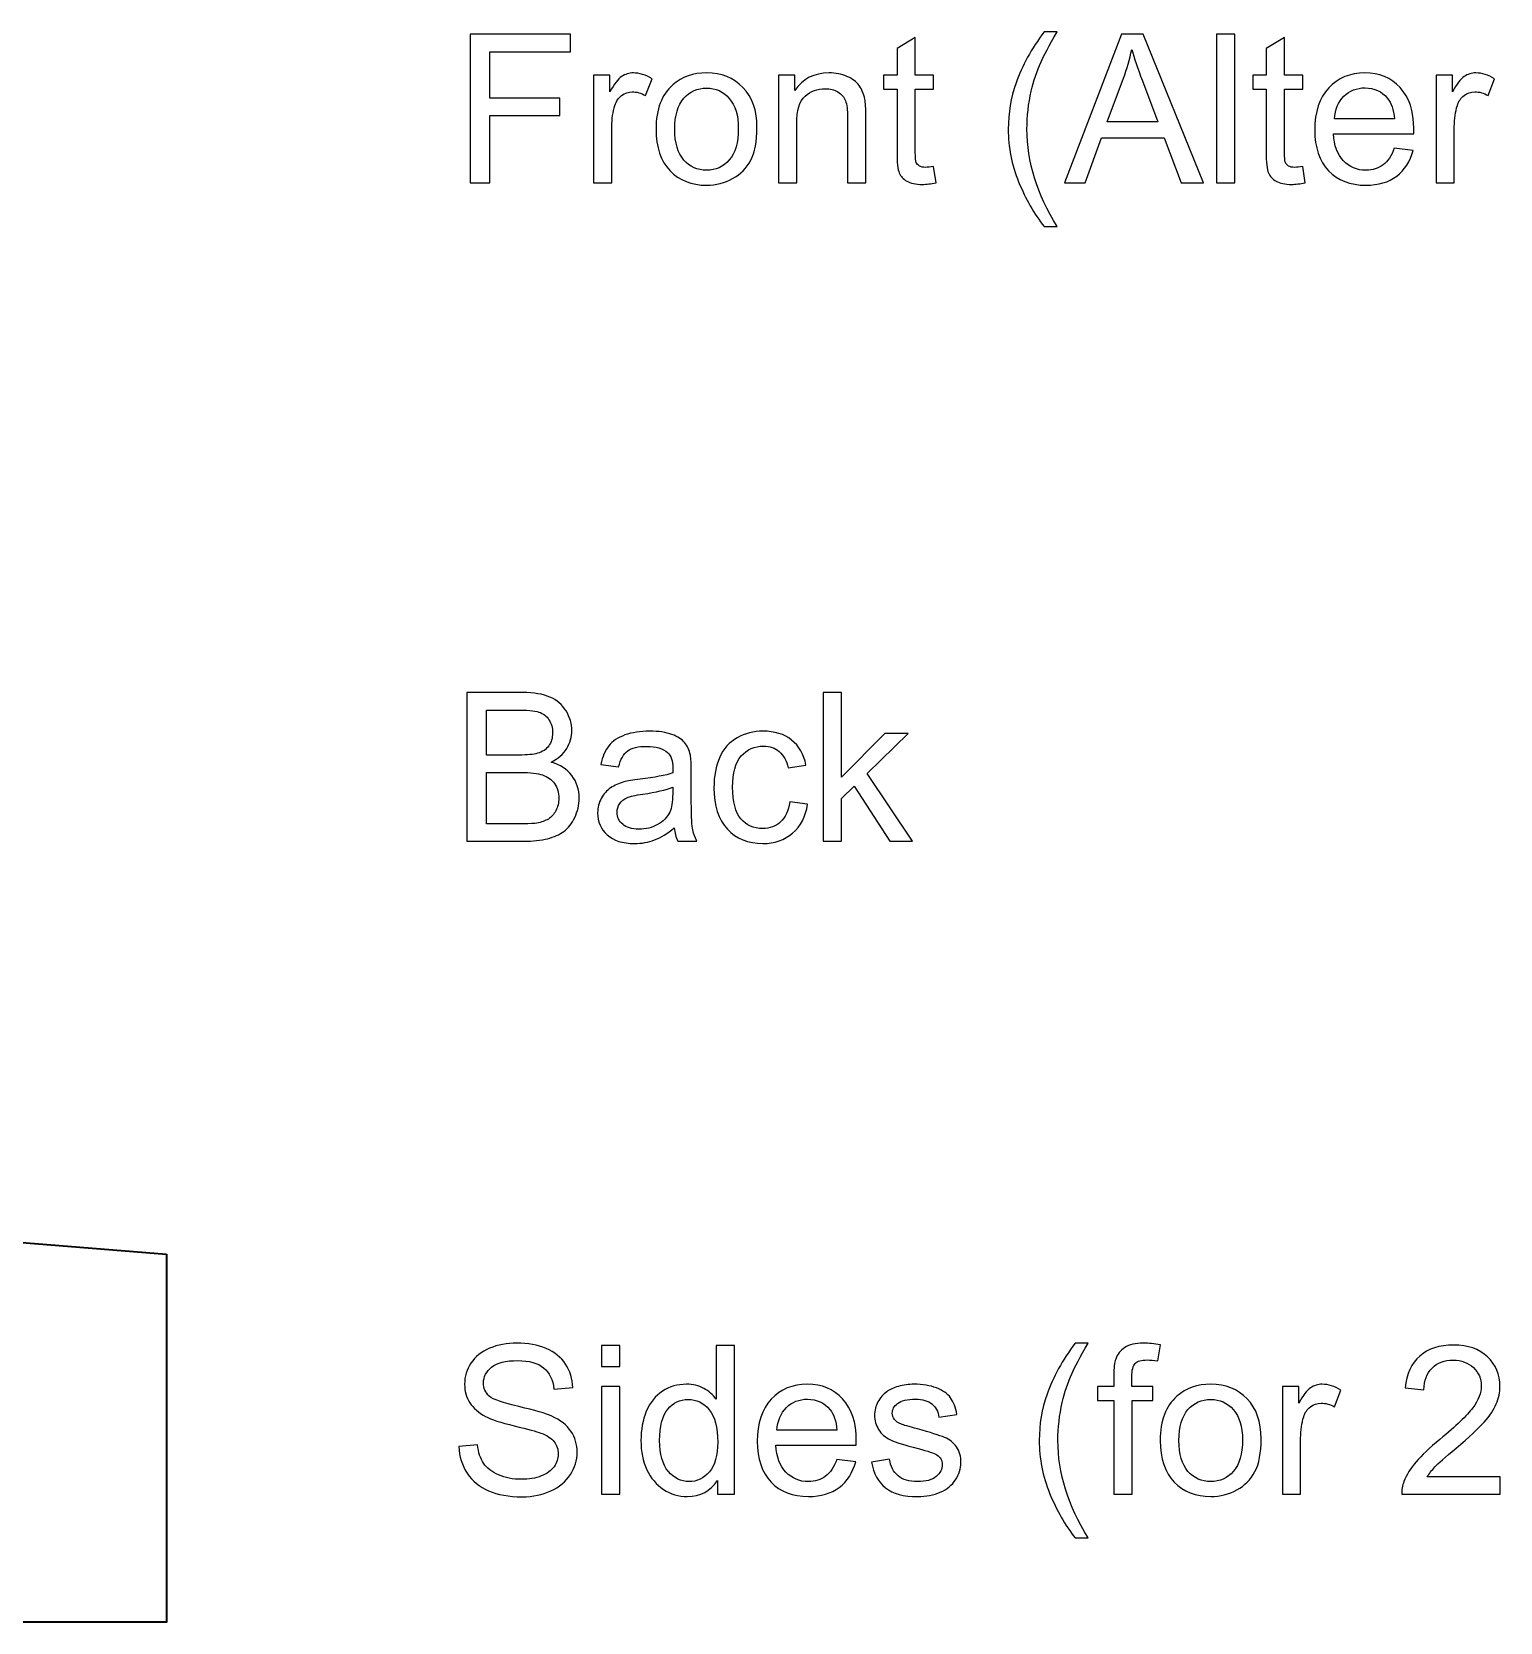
# Model space of a CAD drawing. Header units: millimetres. Extents: x 198 to 2216, y -826 to 151.
# Drawn here: x 1396.5 to 1576.1, y -235.8 to -41.2 of the extents above; entities that cross this region are included whole.
import ezdxf

# ---------------------------------------------------------------- set-up
doc = ezdxf.new("R2010")
doc.units = ezdxf.units.MM
doc.header["$MEASUREMENT"] = 0
doc.layers.add('Layer 1', color=7, linetype='Continuous')

msp = doc.modelspace()

# ---------------------------------------------------------------- linework, layer by layer
at = {"layer": 'Layer 1', "color": 250}
for points, knots in [([(1450.1503, -59.6979), (1450.1503, -59.6979), (1450.1503, -41.5115), (1450.1503, -41.5115), (1450.1503, -41.5115), (1462.4185, -41.5115), (1462.4185, -41.5115), (1462.4185, -41.5115), (1462.4185, -43.6451), (1462.4185, -43.6451), (1462.4185, -43.6451), (1452.5633, -43.6451), (1452.5633, -43.6451), (1452.5633, -43.6451), (1452.5633, -49.3093), (1452.5633, -49.3093), (1452.5633, -49.3093), (1461.0977, -49.3093), (1461.0977, -49.3093), (1461.0977, -49.3093), (1461.0977, -51.4429), (1461.0977, -51.4429), (1461.0977, -51.4429), (1452.5633, -51.4429), (1452.5633, -51.4429), (1452.5633, -51.4429), (1452.5633, -59.6979), (1452.5633, -59.6979), (1452.5633, -59.6979), (1450.1503, -59.6979), (1450.1503, -59.6979)], [0, 0, 0, 0, 0.1, 0.1, 0.1, 0.2, 0.2, 0.2, 0.3, 0.3, 0.3, 0.4, 0.4, 0.4, 0.5, 0.5, 0.5, 0.6, 0.6, 0.6, 0.7, 0.7, 0.7, 0.8, 0.8, 0.8, 0.9, 0.9, 0.9, 1, 1, 1, 1]), ([(1506.8219, -57.704), (1506.8219, -57.704), (1507.1267, -59.6767), (1507.1267, -59.6767), (1506.5002, -59.808), (1505.9371, -59.8757), (1505.4461, -59.8757), (1504.6375, -59.8757), (1504.011, -59.7487), (1503.5622, -59.4905), (1503.1177, -59.2322), (1502.8045, -58.8978), (1502.6224, -58.4787), (1502.4404, -58.0596), (1502.3515, -57.1791), (1502.3515, -55.8371), (1502.3515, -55.8371), (1502.3515, -48.2425), (1502.3515, -48.2425), (1502.3515, -48.2425), (1500.7005, -48.2425), (1500.7005, -48.2425), (1500.7005, -48.2425), (1500.7005, -46.5153), (1500.7005, -46.5153), (1500.7005, -46.5153), (1502.3515, -46.5153), (1502.3515, -46.5153), (1502.3515, -46.5153), (1502.3515, -43.2556), (1502.3515, -43.2556), (1502.3515, -43.2556), (1504.5867, -41.9137), (1504.5867, -41.9137), (1504.5867, -41.9137), (1504.5867, -46.5153), (1504.5867, -46.5153), (1504.5867, -46.5153), (1506.8219, -46.5153), (1506.8219, -46.5153), (1506.8219, -46.5153), (1506.8219, -48.2425), (1506.8219, -48.2425), (1506.8219, -48.2425), (1504.5867, -48.2425), (1504.5867, -48.2425), (1504.5867, -48.2425), (1504.5867, -55.9641), (1504.5867, -55.9641), (1504.5867, -56.6033), (1504.6248, -57.014), (1504.7052, -57.196), (1504.7814, -57.378), (1504.9084, -57.522), (1505.0862, -57.632), (1505.264, -57.7379), (1505.518, -57.7929), (1505.8482, -57.7929), (1506.0938, -57.7929), (1506.4197, -57.7633), (1506.8219, -57.704)], [0, 0, 0, 0, 0.05, 0.05, 0.05, 0.1, 0.1, 0.1, 0.15, 0.15, 0.15, 0.2, 0.2, 0.2, 0.25, 0.25, 0.25, 0.3, 0.3, 0.3, 0.35, 0.35, 0.35, 0.4, 0.4, 0.4, 0.45, 0.45, 0.45, 0.5, 0.5, 0.5, 0.55, 0.55, 0.55, 0.6, 0.6, 0.6, 0.65, 0.65, 0.65, 0.7, 0.7, 0.7, 0.75, 0.75, 0.75, 0.8, 0.8, 0.8, 0.85, 0.85, 0.85, 0.9, 0.9, 0.9, 0.95, 0.95, 0.95, 1, 1, 1, 1]), ([(1520.3517, -65.0319), (1519.124, -63.4783), (1518.0826, -61.6622), (1517.2317, -59.5794), (1516.3808, -57.4966), (1515.9575, -55.3376), (1515.9575, -53.1066), (1515.9575, -51.1381), (1516.275, -49.2543), (1516.91, -47.4551), (1517.6551, -45.3638), (1518.8023, -43.281), (1520.3517, -41.2067), (1520.3517, -41.2067), (1521.9519, -41.2067), (1521.9519, -41.2067), (1520.9528, -42.9254), (1520.2882, -44.1531), (1519.9665, -44.8897), (1519.4627, -46.0285), (1519.0648, -47.218), (1518.7769, -48.4584), (1518.4213, -50.0036), (1518.2435, -51.5572), (1518.2435, -53.1193), (1518.2435, -57.0944), (1519.4796, -61.0653), (1521.9519, -65.0319), (1521.9519, -65.0319), (1520.3517, -65.0319), (1520.3517, -65.0319)], [0, 0, 0, 0, 0.1, 0.1, 0.1, 0.2, 0.2, 0.2, 0.3, 0.3, 0.3, 0.4, 0.4, 0.4, 0.5, 0.5, 0.5, 0.6, 0.6, 0.6, 0.7, 0.7, 0.7, 0.8, 0.8, 0.8, 0.9, 0.9, 0.9, 1, 1, 1, 1]), ([(1522.8282, -59.6979), (1522.8282, -59.6979), (1529.8047, -41.5115), (1529.8047, -41.5115), (1529.8047, -41.5115), (1532.4506, -41.5115), (1532.4506, -41.5115), (1532.4506, -41.5115), (1539.8547, -59.6979), (1539.8547, -59.6979), (1539.8547, -59.6979), (1537.1157, -59.6979), (1537.1157, -59.6979), (1537.1157, -59.6979), (1535.0117, -54.1861), (1535.0117, -54.1861), (1535.0117, -54.1861), (1527.3536, -54.1861), (1527.3536, -54.1861), (1527.3536, -54.1861), (1525.3809, -59.6979), (1525.3809, -59.6979), (1525.3809, -59.6979), (1522.8282, -59.6979), (1522.8282, -59.6979)], [0, 0, 0, 0, 0.125, 0.125, 0.125, 0.25, 0.25, 0.25, 0.375, 0.375, 0.375, 0.5, 0.5, 0.5, 0.625, 0.625, 0.625, 0.75, 0.75, 0.75, 0.875, 0.875, 0.875, 1, 1, 1, 1]), ([(1541.4337, -59.6979), (1541.4337, -59.6979), (1541.4337, -41.5115), (1541.4337, -41.5115), (1541.4337, -41.5115), (1543.6689, -41.5115), (1543.6689, -41.5115), (1543.6689, -41.5115), (1543.6689, -59.6979), (1543.6689, -59.6979), (1543.6689, -59.6979), (1541.4337, -59.6979), (1541.4337, -59.6979)], [0, 0, 0, 0, 0.25, 0.25, 0.25, 0.5, 0.5, 0.5, 0.75, 0.75, 0.75, 1, 1, 1, 1]), ([(1551.9789, -57.704), (1551.9789, -57.704), (1552.2837, -59.6767), (1552.2837, -59.6767), (1551.6572, -59.808), (1551.0941, -59.8757), (1550.6031, -59.8757), (1549.7945, -59.8757), (1549.168, -59.7487), (1548.7192, -59.4905), (1548.2747, -59.2322), (1547.9615, -58.8978), (1547.7794, -58.4787), (1547.5974, -58.0596), (1547.5085, -57.1791), (1547.5085, -55.8371), (1547.5085, -55.8371), (1547.5085, -48.2425), (1547.5085, -48.2425), (1547.5085, -48.2425), (1545.8575, -48.2425), (1545.8575, -48.2425), (1545.8575, -48.2425), (1545.8575, -46.5153), (1545.8575, -46.5153), (1545.8575, -46.5153), (1547.5085, -46.5153), (1547.5085, -46.5153), (1547.5085, -46.5153), (1547.5085, -43.2556), (1547.5085, -43.2556), (1547.5085, -43.2556), (1549.7437, -41.9137), (1549.7437, -41.9137), (1549.7437, -41.9137), (1549.7437, -46.5153), (1549.7437, -46.5153), (1549.7437, -46.5153), (1551.9789, -46.5153), (1551.9789, -46.5153), (1551.9789, -46.5153), (1551.9789, -48.2425), (1551.9789, -48.2425), (1551.9789, -48.2425), (1549.7437, -48.2425), (1549.7437, -48.2425), (1549.7437, -48.2425), (1549.7437, -55.9641), (1549.7437, -55.9641), (1549.7437, -56.6033), (1549.7818, -57.014), (1549.8622, -57.196), (1549.9384, -57.378), (1550.0654, -57.522), (1550.2432, -57.632), (1550.421, -57.7379), (1550.675, -57.7929), (1551.0052, -57.7929), (1551.2508, -57.7929), (1551.5767, -57.7633), (1551.9789, -57.704)], [0, 0, 0, 0, 0.05, 0.05, 0.05, 0.1, 0.1, 0.1, 0.15, 0.15, 0.15, 0.2, 0.2, 0.2, 0.25, 0.25, 0.25, 0.3, 0.3, 0.3, 0.35, 0.35, 0.35, 0.4, 0.4, 0.4, 0.45, 0.45, 0.45, 0.5, 0.5, 0.5, 0.55, 0.55, 0.55, 0.6, 0.6, 0.6, 0.65, 0.65, 0.65, 0.7, 0.7, 0.7, 0.75, 0.75, 0.75, 0.8, 0.8, 0.8, 0.85, 0.85, 0.85, 0.9, 0.9, 0.9, 0.95, 0.95, 0.95, 1, 1, 1, 1]), ([(1528.0606, -52.2303), (1528.0606, -52.2303), (1534.2582, -52.2303), (1534.2582, -52.2303), (1534.2582, -52.2303), (1532.3617, -47.1884), (1532.3617, -47.1884), (1531.7902, -45.6559), (1531.3584, -44.3902), (1531.0578, -43.3911), (1530.808, -44.5764), (1530.4736, -45.7406), (1530.0545, -46.8921), (1530.0545, -46.8921), (1528.0606, -52.2303), (1528.0606, -52.2303)], [0, 0, 0, 0, 0.2, 0.2, 0.2, 0.4, 0.4, 0.4, 0.6, 0.6, 0.6, 0.8, 0.8, 0.8, 1, 1, 1, 1]), ([(1465.2337, -59.6979), (1465.2337, -59.6979), (1465.2337, -46.5153), (1465.2337, -46.5153), (1465.2337, -46.5153), (1467.2403, -46.5153), (1467.2403, -46.5153), (1467.2403, -46.5153), (1467.2403, -48.5346), (1467.2403, -48.5346), (1467.7525, -47.599), (1468.2267, -46.981), (1468.6627, -46.6846), (1469.0987, -46.3841), (1469.5771, -46.2359), (1470.0978, -46.2359), (1470.8513, -46.2359), (1471.6176, -46.473), (1472.3965, -46.9429), (1472.3965, -46.9429), (1471.6006, -49.0045), (1471.6006, -49.0045), (1471.0588, -48.6997), (1470.5169, -48.5473), (1469.975, -48.5473), (1469.4882, -48.5473), (1469.0522, -48.6955), (1468.6669, -48.9876), (1468.2817, -49.2797), (1468.0065, -49.6861), (1467.8414, -50.2068), (1467.5917, -50.9984), (1467.4689, -51.8662), (1467.4689, -52.8103), (1467.4689, -52.8103), (1467.4689, -59.6979), (1467.4689, -59.6979), (1467.4689, -59.6979), (1465.2337, -59.6979), (1465.2337, -59.6979)], [0, 0, 0, 0, 0.07692308, 0.07692308, 0.07692308, 0.15384615, 0.15384615, 0.15384615, 0.23076923, 0.23076923, 0.23076923, 0.30769231, 0.30769231, 0.30769231, 0.38461538, 0.38461538, 0.38461538, 0.46153846, 0.46153846, 0.46153846, 0.53846154, 0.53846154, 0.53846154, 0.61538462, 0.61538462, 0.61538462, 0.69230769, 0.69230769, 0.69230769, 0.76923077, 0.76923077, 0.76923077, 0.84615385, 0.84615385, 0.84615385, 0.92307692, 0.92307692, 0.92307692, 1, 1, 1, 1]), ([(1472.8791, -53.1066), (1472.8791, -50.6724), (1473.5564, -48.869), (1474.9153, -47.6964), (1476.0456, -46.7227), (1477.4299, -46.2359), (1479.0598, -46.2359), (1480.8674, -46.2359), (1482.3491, -46.8286), (1483.5005, -48.0139), (1484.6478, -49.195), (1485.2235, -50.8333), (1485.2235, -52.9203), (1485.2235, -54.6137), (1484.9695, -55.9429), (1484.4615, -56.9124), (1483.9535, -57.8818), (1483.2127, -58.6353), (1482.239, -59.173), (1481.2696, -59.7106), (1480.207, -59.9773), (1479.0598, -59.9773), (1477.214, -59.9773), (1475.7239, -59.3889), (1474.5851, -58.2078), (1473.4464, -57.0267), (1472.8791, -55.3249), (1472.8791, -53.1066)], [0, 0, 0, 0, 0.11111111, 0.11111111, 0.11111111, 0.22222222, 0.22222222, 0.22222222, 0.33333333, 0.33333333, 0.33333333, 0.44444444, 0.44444444, 0.44444444, 0.55555556, 0.55555556, 0.55555556, 0.66666667, 0.66666667, 0.66666667, 0.77777778, 0.77777778, 0.77777778, 0.88888889, 0.88888889, 0.88888889, 1, 1, 1, 1]), ([(1487.8439, -59.6979), (1487.8439, -59.6979), (1487.8439, -46.5153), (1487.8439, -46.5153), (1487.8439, -46.5153), (1489.8505, -46.5153), (1489.8505, -46.5153), (1489.8505, -46.5153), (1489.8505, -48.3864), (1489.8505, -48.3864), (1490.8157, -46.9513), (1492.2127, -46.2359), (1494.0373, -46.2359), (1494.8331, -46.2359), (1495.5613, -46.3798), (1496.2259, -46.6635), (1496.8905, -46.9471), (1497.3901, -47.3239), (1497.7203, -47.7853), (1498.0505, -48.2467), (1498.2833, -48.7971), (1498.4145, -49.4321), (1498.495, -49.8469), (1498.5373, -50.5708), (1498.5373, -51.6038), (1498.5373, -51.6038), (1498.5373, -59.6979), (1498.5373, -59.6979), (1498.5373, -59.6979), (1496.3021, -59.6979), (1496.3021, -59.6979), (1496.3021, -59.6979), (1496.3021, -51.6884), (1496.3021, -51.6884), (1496.3021, -50.7783), (1496.2174, -50.0967), (1496.0439, -49.648), (1495.8703, -49.1992), (1495.5613, -48.8394), (1495.121, -48.5685), (1494.6807, -48.3018), (1494.16, -48.1663), (1493.5674, -48.1663), (1492.6191, -48.1663), (1491.8021, -48.4669), (1491.112, -49.0722), (1490.422, -49.6734), (1490.0791, -50.8206), (1490.0791, -52.5055), (1490.0791, -52.5055), (1490.0791, -59.6979), (1490.0791, -59.6979), (1490.0791, -59.6979), (1487.8439, -59.6979), (1487.8439, -59.6979)], [0, 0, 0, 0, 0.05555556, 0.05555556, 0.05555556, 0.11111111, 0.11111111, 0.11111111, 0.16666667, 0.16666667, 0.16666667, 0.22222222, 0.22222222, 0.22222222, 0.27777778, 0.27777778, 0.27777778, 0.33333333, 0.33333333, 0.33333333, 0.38888889, 0.38888889, 0.38888889, 0.44444444, 0.44444444, 0.44444444, 0.5, 0.5, 0.5, 0.55555556, 0.55555556, 0.55555556, 0.61111111, 0.61111111, 0.61111111, 0.66666667, 0.66666667, 0.66666667, 0.72222222, 0.72222222, 0.72222222, 0.77777778, 0.77777778, 0.77777778, 0.83333333, 0.83333333, 0.83333333, 0.88888889, 0.88888889, 0.88888889, 0.94444444, 0.94444444, 0.94444444, 1, 1, 1, 1]), ([(1563.1761, -55.4307), (1563.1761, -55.4307), (1565.4875, -55.7355), (1565.4875, -55.7355), (1565.1277, -57.0775), (1564.4546, -58.1231), (1563.4724, -58.8639), (1562.4903, -59.6048), (1561.2372, -59.9773), (1559.709, -59.9773), (1557.7871, -59.9773), (1556.2631, -59.3846), (1555.137, -58.1993), (1554.0109, -57.0182), (1553.4479, -55.3545), (1553.4479, -53.2167), (1553.4479, -51.0069), (1554.0152, -49.2881), (1555.1539, -48.0689), (1556.2927, -46.8455), (1557.7701, -46.2359), (1559.5862, -46.2359), (1561.3431, -46.2359), (1562.7782, -46.8328), (1563.8915, -48.0308), (1565.0049, -49.2289), (1565.5637, -50.9137), (1565.5637, -53.0854), (1565.5637, -53.2167), (1565.5595, -53.4156), (1565.551, -53.6781), (1565.551, -53.6781), (1555.7339, -53.6781), (1555.7339, -53.6781), (1555.8186, -55.1217), (1556.225, -56.2308), (1556.9616, -56.997), (1557.6939, -57.7633), (1558.6126, -58.1485), (1559.709, -58.1485), (1560.526, -58.1485), (1561.2245, -57.9326), (1561.8003, -57.5008), (1562.3802, -57.069), (1562.8374, -56.379), (1563.1761, -55.4307)], [0, 0, 0, 0, 0.06666667, 0.06666667, 0.06666667, 0.13333333, 0.13333333, 0.13333333, 0.2, 0.2, 0.2, 0.26666667, 0.26666667, 0.26666667, 0.33333333, 0.33333333, 0.33333333, 0.4, 0.4, 0.4, 0.46666667, 0.46666667, 0.46666667, 0.53333333, 0.53333333, 0.53333333, 0.6, 0.6, 0.6, 0.66666667, 0.66666667, 0.66666667, 0.73333333, 0.73333333, 0.73333333, 0.8, 0.8, 0.8, 0.86666667, 0.86666667, 0.86666667, 0.93333333, 0.93333333, 0.93333333, 1, 1, 1, 1]), ([(1568.2857, -59.6979), (1568.2857, -59.6979), (1568.2857, -46.5153), (1568.2857, -46.5153), (1568.2857, -46.5153), (1570.2923, -46.5153), (1570.2923, -46.5153), (1570.2923, -46.5153), (1570.2923, -48.5346), (1570.2923, -48.5346), (1570.8045, -47.599), (1571.2787, -46.981), (1571.7147, -46.6846), (1572.1507, -46.3841), (1572.6291, -46.2359), (1573.1498, -46.2359), (1573.9033, -46.2359), (1574.6696, -46.473), (1575.4485, -46.9429), (1575.4485, -46.9429), (1574.6526, -49.0045), (1574.6526, -49.0045), (1574.1108, -48.6997), (1573.5689, -48.5473), (1573.027, -48.5473), (1572.5402, -48.5473), (1572.1042, -48.6955), (1571.7189, -48.9876), (1571.3337, -49.2797), (1571.0585, -49.6861), (1570.8934, -50.2068), (1570.6437, -50.9984), (1570.5209, -51.8662), (1570.5209, -52.8103), (1570.5209, -52.8103), (1570.5209, -59.6979), (1570.5209, -59.6979), (1570.5209, -59.6979), (1568.2857, -59.6979), (1568.2857, -59.6979)], [0, 0, 0, 0, 0.07692308, 0.07692308, 0.07692308, 0.15384615, 0.15384615, 0.15384615, 0.23076923, 0.23076923, 0.23076923, 0.30769231, 0.30769231, 0.30769231, 0.38461538, 0.38461538, 0.38461538, 0.46153846, 0.46153846, 0.46153846, 0.53846154, 0.53846154, 0.53846154, 0.61538462, 0.61538462, 0.61538462, 0.69230769, 0.69230769, 0.69230769, 0.76923077, 0.76923077, 0.76923077, 0.84615385, 0.84615385, 0.84615385, 0.92307692, 0.92307692, 0.92307692, 1, 1, 1, 1]), ([(1475.1651, -53.1108), (1475.1651, -54.7957), (1475.5334, -56.0572), (1476.27, -56.8912), (1477.0108, -57.7294), (1477.9379, -58.1485), (1479.0598, -58.1485), (1480.1689, -58.1485), (1481.0918, -57.7294), (1481.8326, -56.887), (1482.5692, -56.0445), (1482.9375, -54.7618), (1482.9375, -53.0389), (1482.9375, -51.4133), (1482.565, -50.1814), (1481.8241, -49.3474), (1481.0833, -48.5092), (1480.1604, -48.0901), (1479.0598, -48.0901), (1477.9379, -48.0901), (1477.0108, -48.505), (1476.27, -49.3389), (1475.5334, -50.1729), (1475.1651, -51.4302), (1475.1651, -53.1108)], [0, 0, 0, 0, 0.125, 0.125, 0.125, 0.25, 0.25, 0.25, 0.375, 0.375, 0.375, 0.5, 0.5, 0.5, 0.625, 0.625, 0.625, 0.75, 0.75, 0.75, 0.875, 0.875, 0.875, 1, 1, 1, 1]), ([(1555.8609, -51.8493), (1555.8609, -51.8493), (1563.2015, -51.8493), (1563.2015, -51.8493), (1563.1041, -50.7402), (1562.8205, -49.9104), (1562.3591, -49.3559), (1561.6521, -48.4965), (1560.7292, -48.0647), (1559.5989, -48.0647), (1558.5745, -48.0647), (1557.7151, -48.4076), (1557.0166, -49.0934), (1556.3223, -49.7792), (1555.9371, -50.6978), (1555.8609, -51.8493)], [0, 0, 0, 0, 0.2, 0.2, 0.2, 0.4, 0.4, 0.4, 0.6, 0.6, 0.6, 0.8, 0.8, 0.8, 1, 1, 1, 1]), ([(1449.7269, -140.2354), (1449.7269, -140.2354), (1449.7269, -122.049), (1449.7269, -122.049), (1449.7269, -122.049), (1456.551, -122.049), (1456.551, -122.049), (1457.9396, -122.049), (1459.0529, -122.231), (1459.8954, -122.5993), (1460.7336, -122.9676), (1461.3897, -123.5349), (1461.8639, -124.3011), (1462.3422, -125.0631), (1462.5793, -125.8632), (1462.5793, -126.7014), (1462.5793, -127.4761), (1462.3676, -128.2085), (1461.9485, -128.8943), (1461.5294, -129.5801), (1460.8944, -130.1347), (1460.0435, -130.558), (1461.1442, -130.8797), (1461.9909, -131.4301), (1462.5793, -132.209), (1463.172, -132.9837), (1463.4683, -133.9023), (1463.4683, -134.9607), (1463.4683, -135.8158), (1463.2863, -136.6074), (1462.9264, -137.3398), (1462.5666, -138.0722), (1462.1221, -138.6352), (1461.5929, -139.0331), (1461.0638, -139.4268), (1460.3991, -139.7274), (1459.6033, -139.9306), (1458.8032, -140.1338), (1457.8253, -140.2354), (1456.6653, -140.2354), (1456.6653, -140.2354), (1449.7269, -140.2354), (1449.7269, -140.2354)], [0, 0, 0, 0, 0.07142857, 0.07142857, 0.07142857, 0.14285714, 0.14285714, 0.14285714, 0.21428571, 0.21428571, 0.21428571, 0.28571429, 0.28571429, 0.28571429, 0.35714286, 0.35714286, 0.35714286, 0.42857143, 0.42857143, 0.42857143, 0.5, 0.5, 0.5, 0.57142857, 0.57142857, 0.57142857, 0.64285714, 0.64285714, 0.64285714, 0.71428571, 0.71428571, 0.71428571, 0.78571429, 0.78571429, 0.78571429, 0.85714286, 0.85714286, 0.85714286, 0.92857143, 0.92857143, 0.92857143, 1, 1, 1, 1]), ([(1493.326, -140.2354), (1493.326, -140.2354), (1493.326, -122.049), (1493.326, -122.049), (1493.326, -122.049), (1495.5612, -122.049), (1495.5612, -122.049), (1495.5612, -122.049), (1495.5612, -132.408), (1495.5612, -132.408), (1495.5612, -132.408), (1500.8444, -127.0528), (1500.8444, -127.0528), (1500.8444, -127.0528), (1503.7315, -127.0528), (1503.7315, -127.0528), (1503.7315, -127.0528), (1498.7023, -131.9508), (1498.7023, -131.9508), (1498.7023, -131.9508), (1504.2395, -140.2354), (1504.2395, -140.2354), (1504.2395, -140.2354), (1501.4878, -140.2354), (1501.4878, -140.2354), (1501.4878, -140.2354), (1497.1106, -133.5002), (1497.1106, -133.5002), (1497.1106, -133.5002), (1495.5612, -135.0072), (1495.5612, -135.0072), (1495.5612, -135.0072), (1495.5612, -140.2354), (1495.5612, -140.2354), (1495.5612, -140.2354), (1493.326, -140.2354), (1493.326, -140.2354)], [0, 0, 0, 0, 0.08333333, 0.08333333, 0.08333333, 0.16666667, 0.16666667, 0.16666667, 0.25, 0.25, 0.25, 0.33333333, 0.33333333, 0.33333333, 0.41666667, 0.41666667, 0.41666667, 0.5, 0.5, 0.5, 0.58333333, 0.58333333, 0.58333333, 0.66666667, 0.66666667, 0.66666667, 0.75, 0.75, 0.75, 0.83333333, 0.83333333, 0.83333333, 0.91666667, 0.91666667, 0.91666667, 1, 1, 1, 1]), ([(1452.1399, -129.6944), (1452.1399, -129.6944), (1456.0727, -129.6944), (1456.0727, -129.6944), (1457.1395, -129.6944), (1457.9057, -129.6224), (1458.3671, -129.4827), (1458.981, -129.3007), (1459.4424, -128.9959), (1459.7514, -128.5726), (1460.0605, -128.1492), (1460.2171, -127.6201), (1460.2171, -126.9808), (1460.2171, -126.3755), (1460.0732, -125.8421), (1459.7811, -125.3849), (1459.4932, -124.9234), (1459.0783, -124.6059), (1458.5407, -124.4366), (1458.0031, -124.2673), (1457.0802, -124.1826), (1455.7763, -124.1826), (1455.7763, -124.1826), (1452.1399, -124.1826), (1452.1399, -124.1826), (1452.1399, -124.1826), (1452.1399, -129.6944), (1452.1399, -129.6944)], [0, 0, 0, 0, 0.11111111, 0.11111111, 0.11111111, 0.22222222, 0.22222222, 0.22222222, 0.33333333, 0.33333333, 0.33333333, 0.44444444, 0.44444444, 0.44444444, 0.55555556, 0.55555556, 0.55555556, 0.66666667, 0.66666667, 0.66666667, 0.77777778, 0.77777778, 0.77777778, 0.88888889, 0.88888889, 0.88888889, 1, 1, 1, 1]), ([(1475.1015, -138.5844), (1474.2718, -139.2914), (1473.4717, -139.7867), (1472.7054, -140.0788), (1471.9392, -140.3709), (1471.1179, -140.5148), (1470.2374, -140.5148), (1468.7896, -140.5148), (1467.6762, -140.1634), (1466.8973, -139.4565), (1466.1184, -138.7537), (1465.7289, -137.852), (1465.7289, -136.7556), (1465.7289, -136.1121), (1465.8771, -135.5237), (1466.1692, -134.9903), (1466.4655, -134.4569), (1466.8507, -134.0336), (1467.3249, -133.7118), (1467.8032, -133.3901), (1468.3366, -133.1446), (1468.9335, -132.9795), (1469.3738, -132.8652), (1470.0384, -132.7551), (1470.9232, -132.645), (1472.7266, -132.4334), (1474.0601, -132.1751), (1474.911, -131.8788), (1474.9195, -131.574), (1474.9237, -131.3793), (1474.9237, -131.2988), (1474.9237, -130.3929), (1474.712, -129.7537), (1474.2887, -129.3811), (1473.7172, -128.8774), (1472.8663, -128.6276), (1471.7402, -128.6276), (1470.6861, -128.6276), (1469.9072, -128.8139), (1469.4077, -129.1822), (1468.9039, -129.5505), (1468.5356, -130.2024), (1468.2943, -131.1422), (1468.2943, -131.1422), (1466.1099, -130.8374), (1466.1099, -130.8374), (1466.3089, -129.9018), (1466.6348, -129.1441), (1467.092, -128.5683), (1467.5492, -127.9926), (1468.2096, -127.5523), (1469.0732, -127.2391), (1469.9326, -126.93), (1470.9359, -126.7734), (1472.0704, -126.7734), (1473.1965, -126.7734), (1474.1151, -126.9046), (1474.8221, -127.1713), (1475.5248, -127.438), (1476.0455, -127.7682), (1476.3757, -128.1704), (1476.7059, -128.5726), (1476.9388, -129.0806), (1477.0742, -129.6944), (1477.1462, -130.0754), (1477.1843, -130.7612), (1477.1843, -131.7476), (1477.1843, -131.7476), (1477.1843, -134.7109), (1477.1843, -134.7109), (1477.1843, -136.781), (1477.2309, -138.0891), (1477.324, -138.6437), (1477.4129, -139.1982), (1477.5992, -139.7274), (1477.8701, -140.2354), (1477.8701, -140.2354), (1475.5333, -140.2354), (1475.5333, -140.2354), (1475.3089, -139.7655), (1475.165, -139.2152), (1475.1015, -138.5844)], [0, 0, 0, 0, 0.03703704, 0.03703704, 0.03703704, 0.07407407, 0.07407407, 0.07407407, 0.11111111, 0.11111111, 0.11111111, 0.14814815, 0.14814815, 0.14814815, 0.18518519, 0.18518519, 0.18518519, 0.22222222, 0.22222222, 0.22222222, 0.25925926, 0.25925926, 0.25925926, 0.2962963, 0.2962963, 0.2962963, 0.33333333, 0.33333333, 0.33333333, 0.37037037, 0.37037037, 0.37037037, 0.40740741, 0.40740741, 0.40740741, 0.44444444, 0.44444444, 0.44444444, 0.48148148, 0.48148148, 0.48148148, 0.51851852, 0.51851852, 0.51851852, 0.55555556, 0.55555556, 0.55555556, 0.59259259, 0.59259259, 0.59259259, 0.62962963, 0.62962963, 0.62962963, 0.66666667, 0.66666667, 0.66666667, 0.7037037, 0.7037037, 0.7037037, 0.74074074, 0.74074074, 0.74074074, 0.77777778, 0.77777778, 0.77777778, 0.81481481, 0.81481481, 0.81481481, 0.85185185, 0.85185185, 0.85185185, 0.88888889, 0.88888889, 0.88888889, 0.92592593, 0.92592593, 0.92592593, 0.96296296, 0.96296296, 0.96296296, 1, 1, 1, 1]), ([(1489.2281, -135.4094), (1489.2281, -135.4094), (1491.4125, -135.7142), (1491.4125, -135.7142), (1491.1712, -137.217), (1490.5616, -138.3897), (1489.5752, -139.2406), (1488.5889, -140.0915), (1487.3739, -140.5148), (1485.9388, -140.5148), (1484.1396, -140.5148), (1482.6918, -139.9264), (1481.5996, -138.7495), (1480.5032, -137.5726), (1479.9571, -135.8878), (1479.9571, -133.6949), (1479.9571, -132.2725), (1480.1942, -131.0321), (1480.6641, -129.9653), (1481.134, -128.9028), (1481.8494, -128.1027), (1482.8146, -127.5735), (1483.7756, -127.0401), (1484.8212, -126.7734), (1485.9557, -126.7734), (1487.3824, -126.7734), (1488.555, -127.1332), (1489.4609, -127.8571), (1490.3711, -128.581), (1490.9553, -129.6097), (1491.2093, -130.939), (1491.2093, -130.939), (1489.0503, -131.2692), (1489.0503, -131.2692), (1488.8429, -130.3844), (1488.4788, -129.7198), (1487.9496, -129.2711), (1487.4247, -128.8266), (1486.7897, -128.6022), (1486.0446, -128.6022), (1484.9186, -128.6022), (1484.0042, -129.0044), (1483.2972, -129.8087), (1482.5945, -130.6173), (1482.2431, -131.8873), (1482.2431, -133.6314), (1482.2431, -135.4009), (1482.5818, -136.6836), (1483.2591, -137.4837), (1483.9407, -138.2838), (1484.8254, -138.686), (1485.9134, -138.686), (1486.7939, -138.686), (1487.5263, -138.4193), (1488.1105, -137.8817), (1488.6989, -137.3483), (1489.0715, -136.5228), (1489.2281, -135.4094)], [0, 0, 0, 0, 0.05263158, 0.05263158, 0.05263158, 0.10526316, 0.10526316, 0.10526316, 0.15789474, 0.15789474, 0.15789474, 0.21052632, 0.21052632, 0.21052632, 0.26315789, 0.26315789, 0.26315789, 0.31578947, 0.31578947, 0.31578947, 0.36842105, 0.36842105, 0.36842105, 0.42105263, 0.42105263, 0.42105263, 0.47368421, 0.47368421, 0.47368421, 0.52631579, 0.52631579, 0.52631579, 0.57894737, 0.57894737, 0.57894737, 0.63157895, 0.63157895, 0.63157895, 0.68421053, 0.68421053, 0.68421053, 0.73684211, 0.73684211, 0.73684211, 0.78947368, 0.78947368, 0.78947368, 0.84210526, 0.84210526, 0.84210526, 0.89473684, 0.89473684, 0.89473684, 0.94736842, 0.94736842, 0.94736842, 1, 1, 1, 1]), ([(1452.1399, -138.1018), (1452.1399, -138.1018), (1456.6696, -138.1018), (1456.6696, -138.1018), (1457.4485, -138.1018), (1457.9946, -138.0722), (1458.3121, -138.0129), (1458.8624, -137.9155), (1459.3281, -137.7504), (1459.7006, -137.5176), (1460.0732, -137.2848), (1460.378, -136.9461), (1460.6193, -136.5016), (1460.8606, -136.0571), (1460.9791, -135.5449), (1460.9791, -134.9649), (1460.9791, -134.2833), (1460.8055, -133.6949), (1460.4542, -133.1911), (1460.107, -132.6874), (1459.6244, -132.336), (1459.0064, -132.1328), (1458.3925, -131.9296), (1457.5035, -131.828), (1456.3478, -131.828), (1456.3478, -131.828), (1452.1399, -131.828), (1452.1399, -131.828), (1452.1399, -131.828), (1452.1399, -138.1018), (1452.1399, -138.1018)], [0, 0, 0, 0, 0.1, 0.1, 0.1, 0.2, 0.2, 0.2, 0.3, 0.3, 0.3, 0.4, 0.4, 0.4, 0.5, 0.5, 0.5, 0.6, 0.6, 0.6, 0.7, 0.7, 0.7, 0.8, 0.8, 0.8, 0.9, 0.9, 0.9, 1, 1, 1, 1]), ([(1474.9237, -133.6314), (1474.1109, -133.9616), (1472.8917, -134.241), (1471.2661, -134.4696), (1470.3432, -134.6008), (1469.6913, -134.749), (1469.3103, -134.9141), (1468.9293, -135.0792), (1468.6372, -135.3205), (1468.4298, -135.6338), (1468.2223, -135.9513), (1468.1165, -136.3026), (1468.1165, -136.6921), (1468.1165, -137.2805), (1468.3409, -137.7758), (1468.7938, -138.1695), (1469.2468, -138.5632), (1469.9072, -138.7622), (1470.775, -138.7622), (1471.6344, -138.7622), (1472.4006, -138.5759), (1473.0737, -138.1992), (1473.7426, -137.8266), (1474.2379, -137.3144), (1474.5512, -136.6667), (1474.7925, -136.1629), (1474.911, -135.4221), (1474.911, -134.4442), (1474.911, -134.4442), (1474.9237, -133.6314), (1474.9237, -133.6314)], [0, 0, 0, 0, 0.1, 0.1, 0.1, 0.2, 0.2, 0.2, 0.3, 0.3, 0.3, 0.4, 0.4, 0.4, 0.5, 0.5, 0.5, 0.6, 0.6, 0.6, 0.7, 0.7, 0.7, 0.8, 0.8, 0.8, 0.9, 0.9, 0.9, 1, 1, 1, 1]), ([(1448.7715, -214.293), (1448.7715, -214.293), (1451.0321, -214.0898), (1451.0321, -214.0898), (1451.1379, -215.0042), (1451.3877, -215.7535), (1451.7814, -216.3419), (1452.1751, -216.9261), (1452.7847, -217.4003), (1453.6102, -217.7643), (1454.4357, -218.1242), (1455.367, -218.3062), (1456.4, -218.3062), (1457.3186, -218.3062), (1458.1272, -218.1707), (1458.8299, -217.8956), (1459.5326, -217.6204), (1460.0533, -217.2436), (1460.3962, -216.7653), (1460.7391, -216.2869), (1460.9127, -215.7662), (1460.9127, -215.2074), (1460.9127, -214.6401), (1460.7476, -214.1448), (1460.4174, -213.7173), (1460.0872, -213.2939), (1459.5411, -212.9383), (1458.7791, -212.6462), (1458.2923, -212.46), (1457.2128, -212.1636), (1455.5406, -211.7615), (1453.8684, -211.3593), (1452.7, -210.9825), (1452.0312, -210.6269), (1451.1633, -210.1697), (1450.5199, -209.6025), (1450.0965, -208.9294), (1449.669, -208.2563), (1449.4573, -207.4985), (1449.4573, -206.6645), (1449.4573, -205.7417), (1449.7198, -204.8823), (1450.2405, -204.0864), (1450.7612, -203.2863), (1451.5189, -202.681), (1452.5222, -202.2661), (1453.5213, -201.8512), (1454.6347, -201.6438), (1455.8581, -201.6438), (1457.2043, -201.6438), (1458.3939, -201.8597), (1459.4226, -202.2957), (1460.4513, -202.7275), (1461.2429, -203.3668), (1461.7975, -204.2134), (1462.352, -205.0559), (1462.6484, -206.0126), (1462.6907, -207.0794), (1462.6907, -207.0794), (1460.3793, -207.2572), (1460.3793, -207.2572), (1460.2565, -206.11), (1459.8374, -205.2421), (1459.122, -204.6579), (1458.4066, -204.0695), (1457.3482, -203.7774), (1455.9512, -203.7774), (1454.495, -203.7774), (1453.4324, -204.0441), (1452.7678, -204.5775), (1452.1031, -205.1109), (1451.7687, -205.7544), (1451.7687, -206.5079), (1451.7687, -207.1598), (1452.0058, -207.6975), (1452.4757, -208.1208), (1452.9413, -208.5399), (1454.1478, -208.9759), (1456.1036, -209.4162), (1458.0594, -209.8607), (1459.4014, -210.2459), (1460.1295, -210.5761), (1461.1836, -211.063), (1461.9668, -211.6768), (1462.4706, -212.4261), (1462.9743, -213.1712), (1463.2241, -214.0305), (1463.2241, -215.0042), (1463.2241, -215.9736), (1462.9489, -216.8796), (1462.3944, -217.7347), (1461.8398, -218.5898), (1461.0482, -219.2545), (1460.011, -219.7286), (1458.9738, -220.2027), (1457.8097, -220.4398), (1456.51, -220.4398), (1454.8675, -220.4398), (1453.4917, -220.1985), (1452.3825, -219.7201), (1451.2692, -219.2418), (1450.4013, -218.5221), (1449.7706, -217.5569), (1449.1356, -216.5959), (1448.8054, -215.508), (1448.7715, -214.293)], [0, 0, 0, 0, 0.02857143, 0.02857143, 0.02857143, 0.05714286, 0.05714286, 0.05714286, 0.08571429, 0.08571429, 0.08571429, 0.11428571, 0.11428571, 0.11428571, 0.14285714, 0.14285714, 0.14285714, 0.17142857, 0.17142857, 0.17142857, 0.2, 0.2, 0.2, 0.22857143, 0.22857143, 0.22857143, 0.25714286, 0.25714286, 0.25714286, 0.28571429, 0.28571429, 0.28571429, 0.31428571, 0.31428571, 0.31428571, 0.34285714, 0.34285714, 0.34285714, 0.37142857, 0.37142857, 0.37142857, 0.4, 0.4, 0.4, 0.42857143, 0.42857143, 0.42857143, 0.45714286, 0.45714286, 0.45714286, 0.48571429, 0.48571429, 0.48571429, 0.51428571, 0.51428571, 0.51428571, 0.54285714, 0.54285714, 0.54285714, 0.57142857, 0.57142857, 0.57142857, 0.6, 0.6, 0.6, 0.62857143, 0.62857143, 0.62857143, 0.65714286, 0.65714286, 0.65714286, 0.68571429, 0.68571429, 0.68571429, 0.71428571, 0.71428571, 0.71428571, 0.74285714, 0.74285714, 0.74285714, 0.77142857, 0.77142857, 0.77142857, 0.8, 0.8, 0.8, 0.82857143, 0.82857143, 0.82857143, 0.85714286, 0.85714286, 0.85714286, 0.88571429, 0.88571429, 0.88571429, 0.91428571, 0.91428571, 0.91428571, 0.94285714, 0.94285714, 0.94285714, 0.97142857, 0.97142857, 0.97142857, 1, 1, 1, 1]), ([(1466.2213, -204.4886), (1466.2213, -204.4886), (1466.2213, -201.9486), (1466.2213, -201.9486), (1466.2213, -201.9486), (1468.4565, -201.9486), (1468.4565, -201.9486), (1468.4565, -201.9486), (1468.4565, -204.4886), (1468.4565, -204.4886), (1468.4565, -204.4886), (1466.2213, -204.4886), (1466.2213, -204.4886)], [0, 0, 0, 0, 0.25, 0.25, 0.25, 0.5, 0.5, 0.5, 0.75, 0.75, 0.75, 1, 1, 1, 1]), ([(1480.3733, -220.135), (1480.3733, -220.135), (1480.3733, -218.4628), (1480.3733, -218.4628), (1479.5393, -219.7625), (1478.3117, -220.4144), (1476.6903, -220.4144), (1475.6404, -220.4144), (1474.6752, -220.1265), (1473.7989, -219.5466), (1472.9184, -218.9708), (1472.2368, -218.1623), (1471.75, -217.1293), (1471.2674, -216.0922), (1471.0261, -214.9026), (1471.0261, -213.5564), (1471.0261, -212.2441), (1471.2462, -211.0545), (1471.6823, -209.9835), (1472.1225, -208.9167), (1472.7787, -208.0954), (1473.655, -207.5281), (1474.5271, -206.9566), (1475.5092, -206.673), (1476.5887, -206.673), (1477.3846, -206.673), (1478.0915, -206.8423), (1478.7096, -207.1768), (1479.3277, -207.5112), (1479.8314, -207.9515), (1480.2209, -208.4891), (1480.2209, -208.4891), (1480.2209, -201.9486), (1480.2209, -201.9486), (1480.2209, -201.9486), (1482.4561, -201.9486), (1482.4561, -201.9486), (1482.4561, -201.9486), (1482.4561, -220.135), (1482.4561, -220.135), (1482.4561, -220.135), (1480.3733, -220.135), (1480.3733, -220.135)], [0, 0, 0, 0, 0.07142857, 0.07142857, 0.07142857, 0.14285714, 0.14285714, 0.14285714, 0.21428571, 0.21428571, 0.21428571, 0.28571429, 0.28571429, 0.28571429, 0.35714286, 0.35714286, 0.35714286, 0.42857143, 0.42857143, 0.42857143, 0.5, 0.5, 0.5, 0.57142857, 0.57142857, 0.57142857, 0.64285714, 0.64285714, 0.64285714, 0.71428571, 0.71428571, 0.71428571, 0.78571429, 0.78571429, 0.78571429, 0.85714286, 0.85714286, 0.85714286, 0.92857143, 0.92857143, 0.92857143, 1, 1, 1, 1]), ([(1524.1417, -225.469), (1522.914, -223.9154), (1521.8726, -222.0993), (1521.0217, -220.0165), (1520.1708, -217.9337), (1519.7475, -215.7747), (1519.7475, -213.5437), (1519.7475, -211.5752), (1520.065, -209.6914), (1520.7, -207.8922), (1521.4451, -205.8009), (1522.5923, -203.7181), (1524.1417, -201.6438), (1524.1417, -201.6438), (1525.7419, -201.6438), (1525.7419, -201.6438), (1524.7428, -203.3625), (1524.0782, -204.5902), (1523.7565, -205.3268), (1523.2527, -206.4656), (1522.8548, -207.6551), (1522.5669, -208.8955), (1522.2113, -210.4407), (1522.0335, -211.9943), (1522.0335, -213.5564), (1522.0335, -217.5315), (1523.2696, -221.5024), (1525.7419, -225.469), (1525.7419, -225.469), (1524.1417, -225.469), (1524.1417, -225.469)], [0, 0, 0, 0, 0.1, 0.1, 0.1, 0.2, 0.2, 0.2, 0.3, 0.3, 0.3, 0.4, 0.4, 0.4, 0.5, 0.5, 0.5, 0.6, 0.6, 0.6, 0.7, 0.7, 0.7, 0.8, 0.8, 0.8, 0.9, 0.9, 0.9, 1, 1, 1, 1]), ([(1528.8661, -220.135), (1528.8661, -220.135), (1528.8661, -208.6796), (1528.8661, -208.6796), (1528.8661, -208.6796), (1526.8849, -208.6796), (1526.8849, -208.6796), (1526.8849, -208.6796), (1526.8849, -206.9524), (1526.8849, -206.9524), (1526.8849, -206.9524), (1528.8661, -206.9524), (1528.8661, -206.9524), (1528.8661, -206.9524), (1528.8661, -205.5554), (1528.8661, -205.5554), (1528.8661, -204.6706), (1528.9423, -204.0145), (1529.0989, -203.5869), (1529.3148, -203.0112), (1529.6874, -202.5413), (1530.2292, -202.1814), (1530.7669, -201.8216), (1531.5246, -201.6438), (1532.4983, -201.6438), (1533.1291, -201.6438), (1533.8233, -201.72), (1534.5853, -201.8682), (1534.5853, -201.8682), (1534.2509, -203.824), (1534.2509, -203.824), (1533.7852, -203.7435), (1533.3492, -203.7012), (1532.9343, -203.7012), (1532.257, -203.7012), (1531.7786, -203.8451), (1531.495, -204.133), (1531.2156, -204.4209), (1531.0759, -204.9585), (1531.0759, -205.7459), (1531.0759, -205.7459), (1531.0759, -206.9524), (1531.0759, -206.9524), (1531.0759, -206.9524), (1533.6413, -206.9524), (1533.6413, -206.9524), (1533.6413, -206.9524), (1533.6413, -208.6796), (1533.6413, -208.6796), (1533.6413, -208.6796), (1531.1013, -208.6796), (1531.1013, -208.6796), (1531.1013, -208.6796), (1531.1013, -220.135), (1531.1013, -220.135), (1531.1013, -220.135), (1528.8661, -220.135), (1528.8661, -220.135)], [0, 0, 0, 0, 0.05263158, 0.05263158, 0.05263158, 0.10526316, 0.10526316, 0.10526316, 0.15789474, 0.15789474, 0.15789474, 0.21052632, 0.21052632, 0.21052632, 0.26315789, 0.26315789, 0.26315789, 0.31578947, 0.31578947, 0.31578947, 0.36842105, 0.36842105, 0.36842105, 0.42105263, 0.42105263, 0.42105263, 0.47368421, 0.47368421, 0.47368421, 0.52631579, 0.52631579, 0.52631579, 0.57894737, 0.57894737, 0.57894737, 0.63157895, 0.63157895, 0.63157895, 0.68421053, 0.68421053, 0.68421053, 0.73684211, 0.73684211, 0.73684211, 0.78947368, 0.78947368, 0.78947368, 0.84210526, 0.84210526, 0.84210526, 0.89473684, 0.89473684, 0.89473684, 0.94736842, 0.94736842, 0.94736842, 1, 1, 1, 1]), ([(1576.1313, -218.0014), (1576.1313, -218.0014), (1576.1313, -220.135), (1576.1313, -220.135), (1576.1313, -220.135), (1564.0917, -220.135), (1564.0917, -220.135), (1564.0748, -219.5974), (1564.1637, -219.0809), (1564.3542, -218.5814), (1564.6632, -217.7643), (1565.1585, -216.9558), (1565.8401, -216.1641), (1566.5216, -215.3725), (1567.4953, -214.4581), (1568.7611, -213.4209), (1570.7296, -211.7996), (1572.0673, -210.5169), (1572.7658, -209.5686), (1573.4685, -208.6203), (1573.8199, -207.7229), (1573.8199, -206.8762), (1573.8199, -205.9914), (1573.5024, -205.2464), (1572.8674, -204.6368), (1572.2324, -204.0314), (1571.4027, -203.7266), (1570.3824, -203.7266), (1569.3029, -203.7266), (1568.4393, -204.0483), (1567.7916, -204.6918), (1567.1439, -205.331), (1566.818, -206.22), (1566.8095, -207.3588), (1566.8095, -207.3588), (1564.5235, -207.1302), (1564.5235, -207.1302), (1564.6801, -205.4199), (1565.2728, -204.1161), (1566.2973, -203.2186), (1567.326, -202.3211), (1568.7018, -201.8724), (1570.4332, -201.8724), (1572.1774, -201.8724), (1573.5617, -202.355), (1574.5777, -203.3244), (1575.5979, -204.2939), (1576.1059, -205.4961), (1576.1059, -206.927), (1576.1059, -207.6551), (1575.9577, -208.3706), (1575.6572, -209.0733), (1575.3608, -209.7803), (1574.8655, -210.5211), (1574.1755, -211.3), (1573.4812, -212.0747), (1572.334, -213.1458), (1570.7338, -214.5004), (1569.3918, -215.6265), (1568.5282, -216.3885), (1568.1472, -216.7907), (1567.7662, -217.1928), (1567.453, -217.595), (1567.2032, -218.0014), (1567.2032, -218.0014), (1576.1313, -218.0014), (1576.1313, -218.0014)], [0, 0, 0, 0, 0.04545455, 0.04545455, 0.04545455, 0.09090909, 0.09090909, 0.09090909, 0.13636364, 0.13636364, 0.13636364, 0.18181818, 0.18181818, 0.18181818, 0.22727273, 0.22727273, 0.22727273, 0.27272727, 0.27272727, 0.27272727, 0.31818182, 0.31818182, 0.31818182, 0.36363636, 0.36363636, 0.36363636, 0.40909091, 0.40909091, 0.40909091, 0.45454545, 0.45454545, 0.45454545, 0.5, 0.5, 0.5, 0.54545455, 0.54545455, 0.54545455, 0.59090909, 0.59090909, 0.59090909, 0.63636364, 0.63636364, 0.63636364, 0.68181818, 0.68181818, 0.68181818, 0.72727273, 0.72727273, 0.72727273, 0.77272727, 0.77272727, 0.77272727, 0.81818182, 0.81818182, 0.81818182, 0.86363636, 0.86363636, 0.86363636, 0.90909091, 0.90909091, 0.90909091, 0.95454545, 0.95454545, 0.95454545, 1, 1, 1, 1]), ([(1466.2213, -220.135), (1466.2213, -220.135), (1466.2213, -206.9524), (1466.2213, -206.9524), (1466.2213, -206.9524), (1468.4565, -206.9524), (1468.4565, -206.9524), (1468.4565, -206.9524), (1468.4565, -220.135), (1468.4565, -220.135), (1468.4565, -220.135), (1466.2213, -220.135), (1466.2213, -220.135)], [0, 0, 0, 0, 0.25, 0.25, 0.25, 0.5, 0.5, 0.5, 0.75, 0.75, 0.75, 1, 1, 1, 1]), ([(1494.9825, -215.8678), (1494.9825, -215.8678), (1497.2939, -216.1726), (1497.2939, -216.1726), (1496.9341, -217.5146), (1496.261, -218.5602), (1495.2788, -219.301), (1494.2967, -220.0419), (1493.0436, -220.4144), (1491.5154, -220.4144), (1489.5935, -220.4144), (1488.0695, -219.8217), (1486.9434, -218.6364), (1485.8173, -217.4553), (1485.2543, -215.7916), (1485.2543, -213.6538), (1485.2543, -211.444), (1485.8216, -209.7252), (1486.9603, -208.506), (1488.0991, -207.2826), (1489.5765, -206.673), (1491.3926, -206.673), (1493.1495, -206.673), (1494.5846, -207.2699), (1495.6979, -208.4679), (1496.8113, -209.666), (1497.3701, -211.3508), (1497.3701, -213.5225), (1497.3701, -213.6538), (1497.3659, -213.8527), (1497.3574, -214.1152), (1497.3574, -214.1152), (1487.5403, -214.1152), (1487.5403, -214.1152), (1487.625, -215.5588), (1488.0314, -216.6679), (1488.768, -217.4341), (1489.5003, -218.2004), (1490.419, -218.5856), (1491.5154, -218.5856), (1492.3324, -218.5856), (1493.0309, -218.3697), (1493.6067, -217.9379), (1494.1866, -217.5061), (1494.6438, -216.8161), (1494.9825, -215.8678)], [0, 0, 0, 0, 0.06666667, 0.06666667, 0.06666667, 0.13333333, 0.13333333, 0.13333333, 0.2, 0.2, 0.2, 0.26666667, 0.26666667, 0.26666667, 0.33333333, 0.33333333, 0.33333333, 0.4, 0.4, 0.4, 0.46666667, 0.46666667, 0.46666667, 0.53333333, 0.53333333, 0.53333333, 0.6, 0.6, 0.6, 0.66666667, 0.66666667, 0.66666667, 0.73333333, 0.73333333, 0.73333333, 0.8, 0.8, 0.8, 0.86666667, 0.86666667, 0.86666667, 0.93333333, 0.93333333, 0.93333333, 1, 1, 1, 1]), ([(1499.2285, -216.198), (1499.2285, -216.198), (1501.4383, -215.8424), (1501.4383, -215.8424), (1501.5611, -216.7272), (1501.9082, -217.4045), (1502.4755, -217.8786), (1503.0427, -218.3485), (1503.8386, -218.5856), (1504.8546, -218.5856), (1505.8833, -218.5856), (1506.6453, -218.3782), (1507.1448, -217.9591), (1507.6401, -217.5442), (1507.8899, -217.0531), (1507.8899, -216.4901), (1507.8899, -215.9863), (1507.6655, -215.5884), (1507.221, -215.3005), (1506.9078, -215.1016), (1506.1458, -214.8518), (1504.935, -214.5428), (1503.301, -214.1321), (1502.1707, -213.7765), (1501.5357, -213.476), (1500.9049, -213.1712), (1500.4265, -212.7563), (1500.1006, -212.2229), (1499.7746, -211.6937), (1499.6095, -211.1053), (1499.6095, -210.4618), (1499.6095, -209.8734), (1499.745, -209.3315), (1500.0117, -208.832), (1500.2826, -208.3325), (1500.6467, -207.9176), (1501.1081, -207.5874), (1501.4552, -207.3334), (1501.9294, -207.1175), (1502.5263, -206.9397), (1503.1274, -206.7619), (1503.7666, -206.673), (1504.4524, -206.673), (1505.4854, -206.673), (1506.3913, -206.8212), (1507.1702, -207.1217), (1507.9534, -207.4181), (1508.5291, -207.8245), (1508.9017, -208.3325), (1509.27, -208.8447), (1509.5282, -209.5263), (1509.6679, -210.3814), (1509.6679, -210.3814), (1507.4835, -210.6862), (1507.4835, -210.6862), (1507.3861, -210.0004), (1507.0983, -209.4628), (1506.6241, -209.0775), (1506.15, -208.6923), (1505.4811, -208.5018), (1504.6133, -208.5018), (1503.5931, -208.5018), (1502.8607, -208.6711), (1502.4247, -209.0098), (1501.9886, -209.3485), (1501.7685, -209.7464), (1501.7685, -210.1994), (1501.7685, -210.4872), (1501.8574, -210.7497), (1502.0394, -210.9825), (1502.2215, -211.2196), (1502.5051, -211.4186), (1502.8946, -211.5752), (1503.1189, -211.6599), (1503.7709, -211.8504), (1504.8631, -212.1467), (1506.4379, -212.5658), (1507.5385, -212.9129), (1508.1651, -213.1796), (1508.7916, -213.4463), (1509.2827, -213.84), (1509.6383, -214.348), (1509.9981, -214.8603), (1510.1759, -215.4953), (1510.1759, -216.2573), (1510.1759, -216.9981), (1509.96, -217.6966), (1509.524, -218.3528), (1509.0879, -219.0089), (1508.4614, -219.5169), (1507.6444, -219.8768), (1506.8231, -220.2366), (1505.896, -220.4144), (1504.8631, -220.4144), (1503.1528, -220.4144), (1501.8447, -220.0588), (1500.9472, -219.3518), (1500.0498, -218.6406), (1499.4783, -217.5908), (1499.2285, -216.198)], [0, 0, 0, 0, 0.03030303, 0.03030303, 0.03030303, 0.06060606, 0.06060606, 0.06060606, 0.09090909, 0.09090909, 0.09090909, 0.12121212, 0.12121212, 0.12121212, 0.15151515, 0.15151515, 0.15151515, 0.18181818, 0.18181818, 0.18181818, 0.21212121, 0.21212121, 0.21212121, 0.24242424, 0.24242424, 0.24242424, 0.27272727, 0.27272727, 0.27272727, 0.3030303, 0.3030303, 0.3030303, 0.33333333, 0.33333333, 0.33333333, 0.36363636, 0.36363636, 0.36363636, 0.39393939, 0.39393939, 0.39393939, 0.42424242, 0.42424242, 0.42424242, 0.45454545, 0.45454545, 0.45454545, 0.48484848, 0.48484848, 0.48484848, 0.51515152, 0.51515152, 0.51515152, 0.54545455, 0.54545455, 0.54545455, 0.57575758, 0.57575758, 0.57575758, 0.60606061, 0.60606061, 0.60606061, 0.63636364, 0.63636364, 0.63636364, 0.66666667, 0.66666667, 0.66666667, 0.6969697, 0.6969697, 0.6969697, 0.72727273, 0.72727273, 0.72727273, 0.75757576, 0.75757576, 0.75757576, 0.78787879, 0.78787879, 0.78787879, 0.81818182, 0.81818182, 0.81818182, 0.84848485, 0.84848485, 0.84848485, 0.87878788, 0.87878788, 0.87878788, 0.90909091, 0.90909091, 0.90909091, 0.93939394, 0.93939394, 0.93939394, 0.96969697, 0.96969697, 0.96969697, 1, 1, 1, 1]), ([(1534.5515, -213.5437), (1534.5515, -211.1095), (1535.2288, -209.3061), (1536.5877, -208.1335), (1537.718, -207.1598), (1539.1023, -206.673), (1540.7322, -206.673), (1542.5398, -206.673), (1544.0215, -207.2657), (1545.1729, -208.451), (1546.3202, -209.6321), (1546.8959, -211.2704), (1546.8959, -213.3574), (1546.8959, -215.0508), (1546.6419, -216.38), (1546.1339, -217.3495), (1545.6259, -218.3189), (1544.8851, -219.0724), (1543.9114, -219.6101), (1542.942, -220.1477), (1541.8794, -220.4144), (1540.7322, -220.4144), (1538.8864, -220.4144), (1537.3963, -219.826), (1536.2575, -218.6449), (1535.1188, -217.4638), (1534.5515, -215.762), (1534.5515, -213.5437)], [0, 0, 0, 0, 0.11111111, 0.11111111, 0.11111111, 0.22222222, 0.22222222, 0.22222222, 0.33333333, 0.33333333, 0.33333333, 0.44444444, 0.44444444, 0.44444444, 0.55555556, 0.55555556, 0.55555556, 0.66666667, 0.66666667, 0.66666667, 0.77777778, 0.77777778, 0.77777778, 0.88888889, 0.88888889, 0.88888889, 1, 1, 1, 1]), ([(1549.4909, -220.135), (1549.4909, -220.135), (1549.4909, -206.9524), (1549.4909, -206.9524), (1549.4909, -206.9524), (1551.4975, -206.9524), (1551.4975, -206.9524), (1551.4975, -206.9524), (1551.4975, -208.9717), (1551.4975, -208.9717), (1552.0097, -208.0361), (1552.4839, -207.4181), (1552.9199, -207.1217), (1553.3559, -206.8212), (1553.8343, -206.673), (1554.355, -206.673), (1555.1085, -206.673), (1555.8748, -206.9101), (1556.6537, -207.38), (1556.6537, -207.38), (1555.8578, -209.4416), (1555.8578, -209.4416), (1555.316, -209.1368), (1554.7741, -208.9844), (1554.2322, -208.9844), (1553.7454, -208.9844), (1553.3094, -209.1326), (1552.9241, -209.4247), (1552.5389, -209.7168), (1552.2637, -210.1232), (1552.0986, -210.6439), (1551.8489, -211.4355), (1551.7261, -212.3033), (1551.7261, -213.2474), (1551.7261, -213.2474), (1551.7261, -220.135), (1551.7261, -220.135), (1551.7261, -220.135), (1549.4909, -220.135), (1549.4909, -220.135)], [0, 0, 0, 0, 0.07692308, 0.07692308, 0.07692308, 0.15384615, 0.15384615, 0.15384615, 0.23076923, 0.23076923, 0.23076923, 0.30769231, 0.30769231, 0.30769231, 0.38461538, 0.38461538, 0.38461538, 0.46153846, 0.46153846, 0.46153846, 0.53846154, 0.53846154, 0.53846154, 0.61538462, 0.61538462, 0.61538462, 0.69230769, 0.69230769, 0.69230769, 0.76923077, 0.76923077, 0.76923077, 0.84615385, 0.84615385, 0.84615385, 0.92307692, 0.92307692, 0.92307692, 1, 1, 1, 1]), ([(1473.3121, -213.5606), (1473.3121, -215.2455), (1473.6677, -216.5028), (1474.3831, -217.3368), (1475.0943, -218.1707), (1475.9368, -218.5856), (1476.9062, -218.5856), (1477.8841, -218.5856), (1478.7138, -218.1877), (1479.3996, -217.3918), (1480.0812, -216.5959), (1480.4241, -215.381), (1480.4241, -213.7469), (1480.4241, -211.952), (1480.077, -210.6312), (1479.3785, -209.7887), (1478.6842, -208.9463), (1477.8248, -208.5272), (1476.8046, -208.5272), (1475.8098, -208.5272), (1474.98, -208.9294), (1474.3112, -209.7379), (1473.6465, -210.5465), (1473.3121, -211.8207), (1473.3121, -213.5606)], [0, 0, 0, 0, 0.125, 0.125, 0.125, 0.25, 0.25, 0.25, 0.375, 0.375, 0.375, 0.5, 0.5, 0.5, 0.625, 0.625, 0.625, 0.75, 0.75, 0.75, 0.875, 0.875, 0.875, 1, 1, 1, 1]), ([(1487.6673, -212.2864), (1487.6673, -212.2864), (1495.0079, -212.2864), (1495.0079, -212.2864), (1494.9105, -211.1773), (1494.6269, -210.3475), (1494.1655, -209.793), (1493.4585, -208.9336), (1492.5356, -208.5018), (1491.4053, -208.5018), (1490.3809, -208.5018), (1489.5215, -208.8447), (1488.823, -209.5305), (1488.1287, -210.2163), (1487.7435, -211.1349), (1487.6673, -212.2864)], [0, 0, 0, 0, 0.2, 0.2, 0.2, 0.4, 0.4, 0.4, 0.6, 0.6, 0.6, 0.8, 0.8, 0.8, 1, 1, 1, 1]), ([(1536.8375, -213.5479), (1536.8375, -215.2328), (1537.2058, -216.4943), (1537.9424, -217.3283), (1538.6832, -218.1665), (1539.6103, -218.5856), (1540.7322, -218.5856), (1541.8413, -218.5856), (1542.7642, -218.1665), (1543.505, -217.3241), (1544.2416, -216.4816), (1544.6099, -215.1989), (1544.6099, -213.476), (1544.6099, -211.8504), (1544.2374, -210.6185), (1543.4965, -209.7845), (1542.7557, -208.9463), (1541.8328, -208.5272), (1540.7322, -208.5272), (1539.6103, -208.5272), (1538.6832, -208.9421), (1537.9424, -209.776), (1537.2058, -210.61), (1536.8375, -211.8673), (1536.8375, -213.5479)], [0, 0, 0, 0, 0.125, 0.125, 0.125, 0.25, 0.25, 0.25, 0.375, 0.375, 0.375, 0.5, 0.5, 0.5, 0.625, 0.625, 0.625, 0.75, 0.75, 0.75, 0.875, 0.875, 0.875, 1, 1, 1, 1])]:
    msp.add_open_spline(points, degree=3, knots=knots, dxfattribs=at)
at = {"layer": 'Layer 1', "color": 250, "lineweight": 35}
msp.add_open_spline([(1412.9996, -190.7769), (1412.9996, -190.7769), (1267.0832, -178.9902), (1267.0832, -178.9902), (1267.0832, -178.9902), (1266.9806, -235.7787), (1266.9806, -235.7787), (1317.901, -235.7787), (1362.0876, -235.7853), (1412.9996, -235.7853), (1412.9996, -235.7853), (1412.9996, -190.7769), (1412.9996, -190.7769)], degree=3, knots=[0, 0, 0, 0, 0.25, 0.25, 0.25, 0.5, 0.5, 0.5, 0.75, 0.75, 0.75, 1, 1, 1, 1], dxfattribs=at)

doc.saveas('drawing.dxf')
